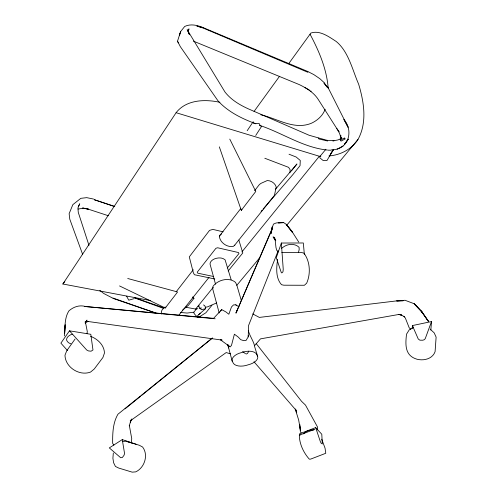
<?xml version="1.0" encoding="UTF-8"?>
<svg xmlns="http://www.w3.org/2000/svg" width="497" height="497" viewBox="0 0 497 497"><rect width="100%" height="100%" fill="white"/><g stroke="black" fill="none" stroke-linecap="round" stroke-linejoin="round"><path stroke-width="0.75" d="M220.401 339.762L230.179 346.894L231.478 345.409L234.398 334.195L238.287 337.115L240.672 339.644L243.654 340.65L246.009 340.488L248.227 336.86L248.233 335.407M248.227 336.86L248.562 325.535L278.146 250.842M289.981 172.745L290.099 169.688L288.608 167.346L264.802 158.251M412.237 328.641L412.392 325.572L431.514 321.559L430.849 330.033M317.608 429.899L317.552 427.06L305.475 405.074L301.573 401.346L256.172 343.557M64.343 335.904L65.194 324.796L64.666 333.17C65.057 325.672 64.709 317.21 69.027 310.737C73.761 306.792 79.296 304.804 85.416 306.456M113.322 452.997L112.906 458.246L113.602 462.726L115.422 466.441L118.783 468.081L132.202 472.15L135.712 471.877C144.559 467.807 148.727 454.979 142.614 447.033L139.402 445.3L126.021 441.156L122.548 441.535M87 333.617L87.298 331.574L85.285 321.335L85.291 323.516L87.012 320.105L85.447 322.311M277.63 259.391C276.4 267.715 275.512 277.978 281.513 284.706L283.806 285.203L304.4 285.266L306.68 283.172C310.83 273.766 310.165 261.453 303.934 253.159L301.797 252.569L281.805 252.575M196.688 308.612L193.861 312.197L193.755 312.762L194.725 314.29L196.868 316.57L200.167 313.197M131.227 443.237L131.748 438.733L129.357 425.519L129.257 425.854L131.003 420.151L131.86 418.996L130.27 422.164L131.003 420.151L130.22 420.86L226.191 352.566L230.509 353.852M298.56 252.091L299.169 249.6L299.088 247.307C294.758 243.083 287.583 243.747 283.035 247.257A8.816 5.392 -18.8 0 0 281.327 248.655M178.355 42.879L177.51 41.214L180.61 31.597L184.704 26.447C190.68 23.595 197.39 25.173 203.198 27.639L307.686 71.456L313.793 74.581L319.776 78.638L324.945 83.341M180.61 31.597L179.436 35.262L179.933 33.753M281.358 243.027L276.282 257.701L281.184 272.25L281.811 272.959L282.961 271.834L283.24 269.312L281.358 243.027L303.325 242.983L304.369 254.545M431.514 321.559L425.264 338.606L424.357 339.687L422.804 340.215L419.884 340.19L418.25 338.985L412.392 325.572M237.392 309.805L236 313.011L271.387 230.335L273.437 224.122L276.059 223.004L280.209 222.501L283.694 222.625L286.216 224.302L291.577 230.844L298.716 242.014M188.158 30.795L188.984 28.863L188.22 31.584L189.475 34.734L187.164 29.702L224.979 92.02C231.062 99.829 239.579 104.879 248.463 108.911L309.115 135.265L326.951 140.297L334.003 140.75M236 313.011L272.232 228.962M286.732 225.24L357.946 139.539C367.407 122.486 363.978 101.978 358.641 84.186C352.435 70.009 348.608 51.676 336.233 41.493C329.002 36.828 319.832 29.926 310.873 33.05L288.664 63.709M325.168 109.253C322.783 115.689 317.471 120.467 311.321 123.281C294.087 130.326 277.32 118.541 260.832 114.795M78.234 206.783L79.731 203.795L77.93 207.97L78.284 212.424L88.975 245.363M248.742 351.211L247.525 353.454L246.127 354.05M219.32 146.857L241.287 210.349L241.884 209.399M255.725 135.464L261.497 126.505L260.148 125.492L259.024 123.324L255.88 123.666L253.346 122.976M177.218 292.466L165.252 307.997L119.547 285.937M165.252 307.997L165.917 306.978M150.61 300.573L62.864 284.004L176.1 112.701C186.282 99.624 205 99.04 219.898 102.307M247.189 130.711L253.209 121.697M69.493 330.822L86.702 350L88.472 350.932L91.075 351.199L92.976 349.981L90.808 334.301L69.493 330.822L60.883 343.141L67.555 350.627M75.066 339.041L66.747 350.745L64.983 355.206C65.206 367.215 79.458 376.359 90.584 372.048L94.262 368.991L102.898 357.529L104.463 353.044C104.233 345.086 97.636 338.96 90.566 336.32M330.163 154.368L331.033 153.144M331.897 151.92L333.462 149.38L330.53 150.206L328.157 150.169M254.073 111.415L279.556 76.265M330.263 154.449L333.201 150.082L326.933 160.543L323.143 160.506L319.969 157.953L319.733 156.679L325.877 149.249M340.072 139.489L341.706 137.346L340.488 139.247L340.805 135.414L340.693 136.967L339.482 133.271L336.699 128.388L318.322 99.574C313.887 92.566 306.624 88.155 299.324 84.614L193.302 41.096M163.333 308.357L164.283 307.127M176.168 291.807L193.29 269.741M219.444 236.025L240.84 208.442M254.632 190.668L259.384 184.536L260.968 183.368L267.305 180.523C271.2 180.641 275.139 183.169 276.208 187.009L274.425 195.377L234.572 245.332M241.287 210.349L255.781 191.451L229.782 139.098M198.104 306.817L199.042 305.624L199.08 306.947L201.378 309.737L205.553 308.705L205.51 307.382L204.689 305.68L203.497 304.928M291.372 170.993L296.945 163.991L275.568 189.146M178.827 315.204L209.044 277.326M211.952 305.257L205.901 312.743L199.372 316.85M227.284 267.989L238.958 253.545L238.498 252.551L217.63 247.767L215.934 248.283L197.216 272.207L197.725 273.164L213.194 276.425M185.704 307.196L195.625 309.072L213.157 287.409M241.896 251.917L319.347 156.257L320.832 156.213M228.166 270.983L242.803 252.942L238.846 240.051M62.864 284.004L64.821 281.613M303.418 433.881C305.86 430.887 310.109 429.762 313.855 429.961M333.475 149.752C349.074 148.435 353.442 130.413 343.899 119.51L348.062 127.201L328.032 87.503L323.969 83.117L327.045 87.13L328.032 87.503M236.777 285.353L259.527 257.974M220.469 311.097L221.712 309.606L225.918 311.936L228.85 314.241L231.459 306.984L233.491 304.934L235.783 304.798L238.982 306.811M357.946 139.539C351.603 149.324 340.457 155.052 328.995 155.946M163.37 308.494L161.954 310.128L161.27 312.073L161.693 314.005M261.105 211.38L262.118 210.206M263.137 209.032L293.068 174.385L300.045 165.656L300.275 160.463L296.175 157.027L289.024 154.219M221.712 309.606L213.586 318.335L84.478 306.45L215.17 318.776M198.688 314.676L205.553 308.705M182.368 310.327L188.481 305.201L193.948 298.368L193.134 297.218M234.839 245.114L233.236 246.419C227.253 247.487 220.6 243.014 219.438 237.044L219.91 235.211L221.55 233.944M125.045 408.851L140.639 396.208M141.838 395.233L212.455 337.985L117.944 414.225C112.807 422.997 112.577 433.465 112.657 443.355L113.881 445.138M122.268 439.603L109.309 447.903L120.684 457.731L122.268 457.538L123.877 455.525L124.592 453.662L122.268 439.603L136.048 444.25M413.69 327.107L409.18 329.927L406.552 334.121C405.241 344.825 404.838 355.759 417.051 359.244C423.885 360.977 432.471 358.927 435.086 351.677L436.117 337.121L434.192 332.866L430.116 329.113M340.607 138.905L341.961 138.178L338.016 139.918L332.903 140.962M337.152 149.187L343.085 146.037M216.63 302.928L207.429 306.904L205.218 307.308M315.663 427.613L320.198 441.181L321.062 443.1L322.304 443.951L321.795 434.254L315.663 427.613L299.567 433.794L300.014 435.242M197.787 317.366L200.415 316.372L198.986 316.9M314.769 429.296L299.337 435.142C299.343 443.864 303.586 452.761 309.32 459.16L310.588 459.129L325.777 453.283L325.05 448.17L321.727 439.205M133.979 298.678L128.742 300.2L126.611 296.206M85.204 322.454L88.466 321.472L87.056 321.36L222.091 340.103L220.475 339.619M72.22 334.22L71.139 334.543A8.753 5.076 -9.4 0 0 66.815 340.687L68.213 342.445A10.878 6.312 -9.5 0 0 70.928 343.787M310.743 91.305L311.234 91.181M195.625 309.072L197.837 308.662M199.309 308.395L201.527 307.985M78.085 209.057L82.887 208.274L88.367 209.088L82.614 208.007L87.826 209.013L108.408 215.754M193.861 312.197L187.096 313.054L180.51 312.464M403.173 300.735L396.699 300.927L405.049 300.281L414.144 303.717L422.425 312.483L428.52 321.484L421.133 310.973L414.144 303.717L422.425 312.483L421.133 310.973L428.52 321.484M403.129 300.728L396.525 300.909L259.341 317.415L252.687 313.893M327.473 150.051C303.164 147.615 282.265 132.829 259.44 125.3M93.573 199.061L86.72 197.651L80.8 198.334L72.835 204.665L69.133 213.691L69.779 219.171L82.707 254.582M214.791 278.997L194.402 274.729L193.37 272.816L189.295 256.887L209.517 230.403L212.859 229.384L223.128 231.844M203.198 27.639L196.899 26.105L203.292 28.105L307.823 72.27L307.686 71.456M127.717 278.5L177.541 291.963M127.648 441.783L130.009 442.485M176.1 112.701L319.347 156.257M114.726 206.441L94.175 199.67L114.714 206.609M156.598 313.358L113.596 298.585L103.674 293.447L99.785 290.341M134.364 297.622L164.234 308.01M113.067 298.094L155.226 312.824M134.352 297.846L163.482 308.37M255.856 123.803C241.946 118.64 228.166 111.974 218.015 100.854L180.361 46.699L177.51 41.214M192.811 297.827L193.948 298.368L192.687 296.92M254.296 345.545L257.651 356.337A10.114 5.473 -15.8 0 1 250.556 364.096L245.773 365.537A12.481 6.765 -15.7 0 1 233.547 363.587L232.198 361.145L227.713 344.52M245.475 353.684L242.629 351.578M304.984 87.571L309.979 90.46M410.87 329.337L409.205 327.796L405.316 317.968L403.986 316.452L404.614 316.875L402.036 315.402L398.737 314.396L401.738 315.048L398.923 314.446L260.49 338.861L254.532 345.676C253.172 340.364 249.6 335.779 248.283 330.406M278.407 251.904L276.73 250.32L275.978 247.518L275.164 240.039L274.251 237.212L275.009 238.398M301.275 432.912L300.387 431.905L299.66 424.426M326.951 140.297L327.548 140.98L318.925 138.98L318.565 138.067M253.992 361.76L295.901 410.062L296.721 412.734L295.709 409.36M235.783 304.798L236.584 305.742M275.785 240.753L273.114 236.845L275.406 240.194M228.247 345.055L229.148 346.21M292.634 232.633L286.216 224.302L292.205 232.068M336.699 128.388L339.234 131.835M310.053 34.212C319.018 51.029 326.771 69.095 328.194 88.311M257.651 356.337L256.402 353.864A12.487 6.765 -15.7 0 0 244.102 351.801L239.225 353.268A10.157 5.51 -15.6 0 0 232.198 361.145M227.732 344.601L228.788 347.956M241.356 300.642L236.765 284.967L235.51 282.383C229.061 276.848 217.649 279.861 212.964 286.415L212.803 289.26L219.202 312.967M231.161 279.749L225.085 259.825C222.165 257.247 217.823 257.601 214.412 258.918A7.132 4.43 -15.7 0 0 210.107 264.373L215.536 284.216M295.212 408.95L298.66 419.977L300.412 430.11L299.722 424.326M271.735 229.925L271.312 233.348L272.188 226.943L271.735 229.925M348.248 139.191L344.433 144.397L348.248 139.191M344.328 138.054L340.302 140.347L341.066 141.117L345.285 138.88L344.328 138.054M279.768 222.811L278.283 222.892L283.694 222.625L279.768 222.811"/></g></svg>
